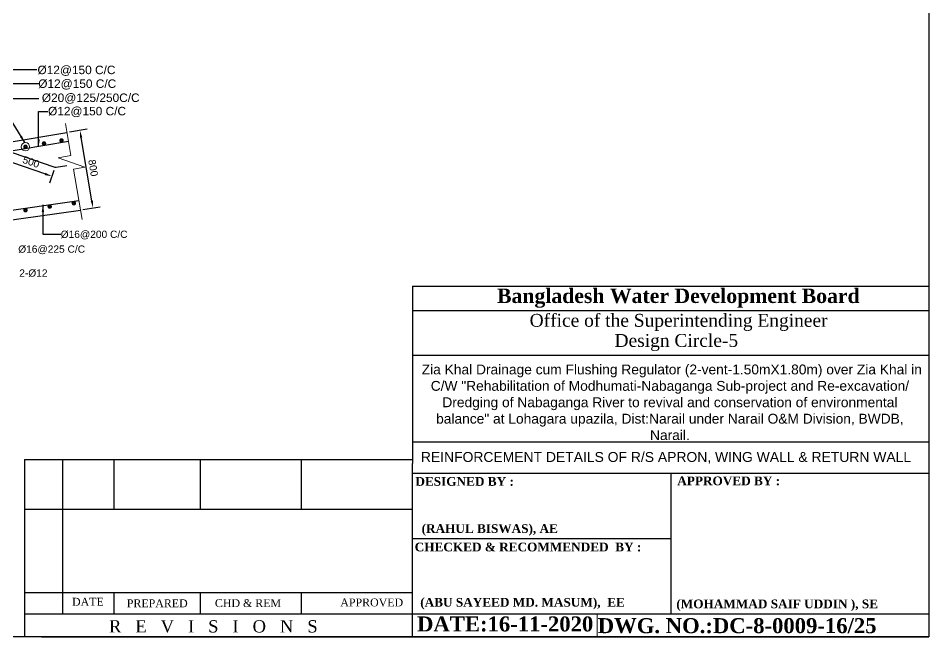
# Model space of a CAD drawing. Extents: x -358915 to 1258323, y -1667244 to -305611.
# Drawn here: x 740683 to 755693, y -1489454 to -1479253 of the extents above; entities that cross this region are included whole.
import ezdxf

# ---------------------------------------------------------------- set-up
doc = ezdxf.new("R2010")
doc.units = 0
doc.header["$LTSCALE"] = 300
doc.header["$MEASUREMENT"] = 0
doc.layers.get('DEFPOINTS').update_dxf_attribs({"linetype": 'CONTINUOUS'})
for name, color, linetype, lineweight in [('Dim', 7, 'CONTINUOUS', 9), ('Dimension', 8, 'CONTINUOUS', 18), ('Left Bank Profile', 7, 'CONTINUOUS', 25), ('ROD', 1, 'CONTINUOUS', 30)]:
    doc.layers.add(name, color=color, linetype=linetype, lineweight=lineweight)
for name, color, linetype in [('LINE', 7, 'CONTINUOUS'), ('REINF.', 1, 'CONTINUOUS'), ('TXT', 7, 'CONTINUOUS')]:
    doc.layers.add(name, color=color, linetype=linetype)
doc.styles.add('Arial', font='arial.ttf')
doc.styles.add('DIM', font='isocp3.shx')
doc.dimstyles.new('dim_60', dxfattribs={"dimtxt": 120, "dimasz": 120, "dimexe": 60, "dimexo": 60, "dimgap": 50, "dimtad": 1, "dimdec": 0, "dimzin": 0, "dimdsep": 46, "dimtxsty": 'DIM', "dimcen": 0.09, "dimclrd": 5, "dimclre": 5, "dimclrt": 7, "dimadec": 0, "dimazin": 0, "dimtfac": 1, "dimtdec": 0, "dimtmove": 0, "dimatfit": 3, "dimfxl": 1, "dimtolj": 1, "dimtzin": 0, "dimarcsym": 0})

# ---------------------------------------------------------------- blocks, each defined once
blk = doc.blocks.new('*D990')
at = {"layer": 'DEFPOINTS', "color": 0, "ltscale": 500, "transparency": 16777216}
for p in [(740531, -1481451), (740480, -1481600), (741288, -1481710)]:
    blk.add_point(p, dxfattribs=at)
at = {"layer": 'Dim', "color": 5, "lineweight": -2, "ltscale": 500, "transparency": 16777216}
for p, q in [((740512, -1481508), (740442, -1481713)), ((741124, -1481820), (740594, -1481638)), ((741269, -1481767), (741198, -1481972))]:
    blk.add_line(p, q, dxfattribs=at)
at = {"layer": 'Dim', "color": 5, "ltscale": 500, "transparency": 16777216}
for points in [[(740600, -1481619), (740587, -1481657), (740480, -1481600)], [(741130, -1481801), (741117, -1481839), (741237, -1481859)]]:
    blk.add_solid(points, dxfattribs=at)
at = {"layer": 'Dim', "color": 7, "ltscale": 500, "transparency": 16777216, "insert": (740895, -1481624), "char_height": 120, "attachment_point": 5, "rotation": 341.0954, "style": 'Arial'}
blk.add_mtext('\\A1;500', dxfattribs=at)
blk = doc.blocks.new('*D991')
at = {"layer": 'DEFPOINTS', "color": 0, "ltscale": 500, "transparency": 16777216}
for p in [(741472, -1481139), (741699, -1481100), (741691, -1482420)]:
    blk.add_point(p, dxfattribs=at)
at = {"layer": 'Dim', "color": 5, "lineweight": -2, "ltscale": 500, "transparency": 16777216}
for p, q in [((741531, -1481128), (741817, -1481080)), ((741897, -1482263), (741719, -1481218)), ((741750, -1482410), (742036, -1482361))]:
    blk.add_line(p, q, dxfattribs=at)
at = {"layer": 'Dim', "color": 5, "ltscale": 500, "transparency": 16777216}
for points in [[(741739, -1481215), (741699, -1481222), (741699, -1481100)], [(741917, -1482260), (741877, -1482267), (741917, -1482382)]]:
    blk.add_solid(points, dxfattribs=at)
at = {"layer": 'Dim', "color": 7, "ltscale": 500, "transparency": 16777216, "insert": (741918, -1481722), "char_height": 120, "attachment_point": 5, "rotation": 279.6732, "style": 'Arial'}
blk.add_mtext('\\A1;800', dxfattribs=at)

msp = doc.modelspace()

# ---------------------------------------------------------------- linework, layer by layer
at = {"layer": 'Dim', "ltscale": 50}
msp.add_lwpolyline([(741461, -1480987.2), (741552.8, -1481517.5), (741339.1, -1481554.5), (741782.4, -1481710.4), (741592.5, -1481743.3), (741735.6, -1482575)], dxfattribs=at)
msp.add_circle((740801.8, -1481372.6), 69.5, dxfattribs=at)
at = {"layer": 'Dimension', "color": 0, "lineweight": 30, "ltscale": 2}
for p, q in [((740531.2, -1481298.9), (741486.7, -1481136.1)), ((738471, -1482873.1), (741708.5, -1482417.7))]:
    msp.add_line(p, q, dxfattribs=at)
at = {"layer": 'Left Bank Profile'}
msp.add_lwpolyline([(741066, -1489454.2), (755693.4, -1489454.2)], dxfattribs=at)
msp.add_lwpolyline([(741066, -1489454.2), (755693.4, -1489454.2)], dxfattribs=at)
at = {"layer": 'LINE', "lineweight": 9}
msp.add_line((755693.4, -1483413.2), (755693.4, -1489454.2), dxfattribs=at)
at = {"layer": 'LINE'}
for p, q in [((747184.5, -1483670.2), (755693.4, -1483670.2)), ((747184.5, -1483670.2), (747184.5, -1486598.8)), ((747184.5, -1484073.6), (755693.4, -1484073.6)), ((747184.5, -1484810.5), (755693.4, -1484810.5)), ((747184.5, -1486238.9), (755693.4, -1486238.9)), ((740787.2, -1486531.1), (747002.6, -1486531.1)), ((740787.2, -1486531.1), (740787.2, -1489454.2)), ((741229.6, -1486531.1), (747184.5, -1486531.1)), ((741415, -1486531.1), (741415, -1489076.6)), ((741415, -1486531.1), (741415, -1489076.6)), ((741415, -1486531.1), (741415, -1489076.6)), ((741415, -1486531.1), (741415, -1489076.6)), ((742261.1, -1486531.1), (742261.1, -1487347.5)), ((743686.7, -1487347.5), (743686.7, -1486531)), ((745353.8, -1487347.5), (745353.8, -1486531.1)), ((747184.5, -1489454.2), (747184.5, -1486598.8)), ((747184.5, -1486754.1), (755693.4, -1486754.1)), ((751439, -1486754.1), (751439, -1489076.6)), ((740787.2, -1487347.5), (747002.6, -1487347.5)), ((741229.6, -1487347.5), (747184.5, -1487347.5)), ((747184.5, -1487834.4), (751439, -1487834.4)), ((740787.2, -1488721.7), (747002.6, -1488721.7)), ((741229.6, -1488721.7), (747184.5, -1488721.7)), ((741229.6, -1488721.7), (747002.6, -1488721.7)), ((741229.6, -1488721.7), (747002.6, -1488721.7)), ((742261.1, -1488721.7), (742261.1, -1489076.6)), ((743686.7, -1489076.6), (743686.7, -1488721.7)), ((745353.8, -1489076.6), (745353.8, -1488721.7)), ((740787.2, -1489076.6), (747002.6, -1489076.6)), ((741229.6, -1489076.6), (747184.5, -1489076.6)), ((741229.6, -1489076.6), (747002.6, -1489076.6)), ((741229.6, -1489076.6), (747002.6, -1489076.6)), ((747184.5, -1489076.6), (755693.4, -1489076.6)), ((748781, -1489076.6), (755693.4, -1489076.6)), ((748781, -1489076.6), (755693.4, -1489076.6)), ((748781, -1489076.6), (755693.4, -1489076.6))]:
    msp.add_line(p, q, dxfattribs=at)
at = {"layer": 'LINE', "color": 7, "lineweight": 9}
for p, q in [((750225.7, -1489076.6), (750225.7, -1489454.2)), ((747467.7, -1489454.2), (740787.2, -1489454.2)), ((755693.4, -1489454.2), (747467.7, -1489454.2)), ((753938, -1489454.2), (754513.3, -1489454.2))]:
    msp.add_line(p, q, dxfattribs=at)
at = {"layer": 'LINE'}
msp.add_lwpolyline([(755693.4, -1489454.2), (726841.1, -1489454.2), (726841.1, -1469051.5), (755693.4, -1469051.5)], close=True, dxfattribs=at)
at = {"layer": 'REINF.'}
for p, q in [((741511.9, -1481283.9), (740047.8, -1481533.5)), ((738674.8, -1482693), (741680.4, -1482258.9))]:
    msp.add_line(p, q, dxfattribs=at)
msp.add_lwpolyline([(737681.3, -1481137.7), (737681.3, -1481072.4, -0.4142136), (737731.3, -1481022.4), (739284.3, -1481022.4), (741270.6, -1481702.6, 0.1945188), (741307.1, -1481710.9), (741483.2, -1481682.1)], format="xyb", dxfattribs=at)
at = {"layer": 'ROD', "const_width": 39.3}
for points in [[(741380.5, -1481263.3, 1), (741412.5, -1481274.3, 1)], [(740784.9, -1481372.8, 1), (740818.7, -1481372.3, 1)], [(741091.3, -1481318.3, 1), (741125.1, -1481317.9, 1)], [(741585, -1482299.3, 1), (741616.9, -1482310.3, 1)], [(740786.7, -1482414.1, 1), (740818.6, -1482425.1, 1)], [(741185.8, -1482354.2, 1), (741217.8, -1482365.2, 1)]]:
    msp.add_lwpolyline(points, format="xyb", close=True, dxfattribs=at)

# ---------------------------------------------------------------- texts
at = {"layer": 'LINE', "color": 7, "lineweight": 9}
for s, insert, char_height, width, attachment_point in [('{\\fTimes New Roman|b1|i0|c0|p18;Bangladesh Water Development Board}', (748576.2, -1483712.3), 237.055, 8514.925, 1), ('{\\fTimes New Roman|b0|i0|c0|p18;Office of the Superintending Engineer}', (749113.5, -1484129.1), 212.141, 7620.041, 1), ('{\\fTimes New Roman|b0|i0|c0|p18;Design Circle-5}', (750512.9, -1484460.9), 212.141, 7620.041, 1), ('\\A1;{\\fArial|b0|i0|c0|p34; Zia Khal Drainage cum Flushing Regulator (2-vent-1.50mX1.80m) over Zia Khal in\\A0;\\C256; C/W "Rehabilitatio\\A1;\\C7;n of Modhumati-Nabaganga Sub-project and Re-excavation/ Dredging of\\C256; Nabaganga River to revival and conservation of environmental balance" at Lohagara upazila, Dist:Narail under Narail O&M Division, BWDB, Narail.}', (751425.7, -1486211.7), 162.378, 8376.26, 8), ('{\\fArial|b0|i0|c0|p34;\\C0;REINFORCEMENT DETAILS OF R/S APRON, WING WALL & RETURN WALL}', (751361.4, -1486601.3), 163.985, 8087.989, 8)]:
    msp.add_mtext(s, dxfattribs=dict(at, insert=insert, char_height=char_height, width=width, attachment_point=attachment_point))
at = {"layer": 'LINE', "color": 7, "lineweight": 9, "attachment_point": 1}
for s, insert, char_height in [('{\\fTimes New Roman|b1|i0|c0|p18;DESIGNED BY :}', (747230.2, -1486820.1), 144.314), ('{\\fTimes New Roman|b1|i0|c0|p18;APPROVED BY :}', (751546.8, -1486810.8), 144.314), ('{\\fTimes New Roman|b1|i0|c0|p18;\\C0;(RAHUL BISWAS), AE}', (747332.8, -1487597.3), 144.314), ('{\\fTimes New Roman|b1|i0|c0|p18;CHECKED & RECOMMENDED  BY :}', (747218.3, -1487901.4), 144.314), ('{\\fTimes New Roman|b0|i0|c0|p18;DATE }', (741570.1, -1488811.4), 129.882), ('{\\fTimes New Roman|b0|i0|c0|p18;PREPARED\\fTimes New Roman|b1|i0|c0|p18; }', (742473.2, -1488836.9), 129.882), ('{\\fTimes New Roman|b0|i0|c0|p18;CHD & REM }', (743925.6, -1488834.1), 129.882), ('{\\fTimes New Roman|b0|i0|c0|p18;APPROVED}', (745992.4, -1488823), 129.882), ('{\\fTimes New Roman|b1|i0|c0|p18;\\C0;(ABU SAYEED MD. MASUM),  EE }', (747309.8, -1488813.1), 144.314), ('{\\fTimes New Roman|b1|i0|c0|p18;\\C0;(MOHAMMAD SAIF UDDIN ), SE}', (751532.1, -1488839.5), 144.314), ('{\\fTimes New Roman|b0|i0|c0|p18;R   E   V   I   S   I   O   N   S}', (742179.2, -1489180.3), 202.941), ('{\\fTimes New Roman|b1|i0|c0|p18;DATE:16-11-2020}', (747257.7, -1489118.8), 247.271), ('{\\fTimes New Roman|b0|i0|c0|p18; \\fTimes New Roman|b1|i0|c0|p18;DWG. NO.:DC-8-0009-16/25}', (750143, -1489146.8), 247.271)]:
    msp.add_mtext(s, dxfattribs=dict(at, insert=insert, char_height=char_height))
at = {"layer": 'TXT', "color": 0, "char_height": 140, "width": 1515.01, "attachment_point": 6, "style": 'Arial'}
for insert in [(742285.9, -1480119.7), (742298.6, -1480346.4)]:
    msp.add_mtext('%%C12@150 C/C', dxfattribs=dict(at, insert=insert))
at = {"layer": 'TXT', "color": 0, "attachment_point": 6, "style": 'Arial'}
for s, insert, char_height in [('%%C20@125/250C/C', (742684.2, -1480578.8), 140), ('%%C12@150 C/C', (742460.1, -1480799.4), 140), ('%%C16@200 C/C', (742485.1, -1482828.3), 120), ('%%C16@225 C/C', (741784.7, -1483072.6), 120), ('2-%%C12', (741166, -1483457.7), 120)]:
    msp.add_mtext(s, dxfattribs=dict(at, insert=insert, char_height=char_height))

# ---------------------------------------------------------------- dimensions: what is measured, and where the dimension line sits
at = {"layer": 'Dim', "ltscale": 500}
dim = msp.add_aligned_dim(p1=(741690.7, -1482420.2), p2=(741472.2, -1481138.5), distance=-229.8, text='800', dimstyle='dim_60', override={"dimexe": 120, "dimtxsty": 'Arial', "dimfxl": 120}, dxfattribs=at)
dim.commit()
dim.dimension.update_dxf_attribs({"geometry": '*D991', "text_midpoint": (741917.7, -1481722.1)})
dim = msp.add_linear_dim(base=(740480.4, -1481599.5), p1=(741288.1, -1481710.3), p2=(740531.2, -1481451.1), angle=161.09538, text='500', dimstyle='dim_60', override={"dimexe": 120, "dimtxsty": 'Arial', "dimfxl": 120}, dxfattribs=at)
dim.commit()
dim.dimension.update_dxf_attribs({"geometry": '*D990', "text_midpoint": (740894.9, -1481623.9)})

# ---------------------------------------------------------------- leaders
at = {"layer": 'LINE'}
for points in [[(739043.5, -1481251.4), (740250.8, -1480101.5), (740987.1, -1480101.5)], [(739188.8, -1481323.1), (740343.9, -1480327.5), (741032.6, -1480327.5)], [(739771.3, -1481085.6), (740343.9, -1480575.6), (741025.1, -1480575.6)], [(740790.3, -1481304), (740343.9, -1480575.6)], [(741019.8, -1481367.8), (741019.8, -1480791.4), (741172.2, -1480791.4)], [(741090.1, -1482330.7), (741090.1, -1482812.2), (741387.8, -1482812.2)]]:
    msp.add_leader(points, dimstyle='dim_60', dxfattribs=at)

doc.saveas('drawing.dxf')
